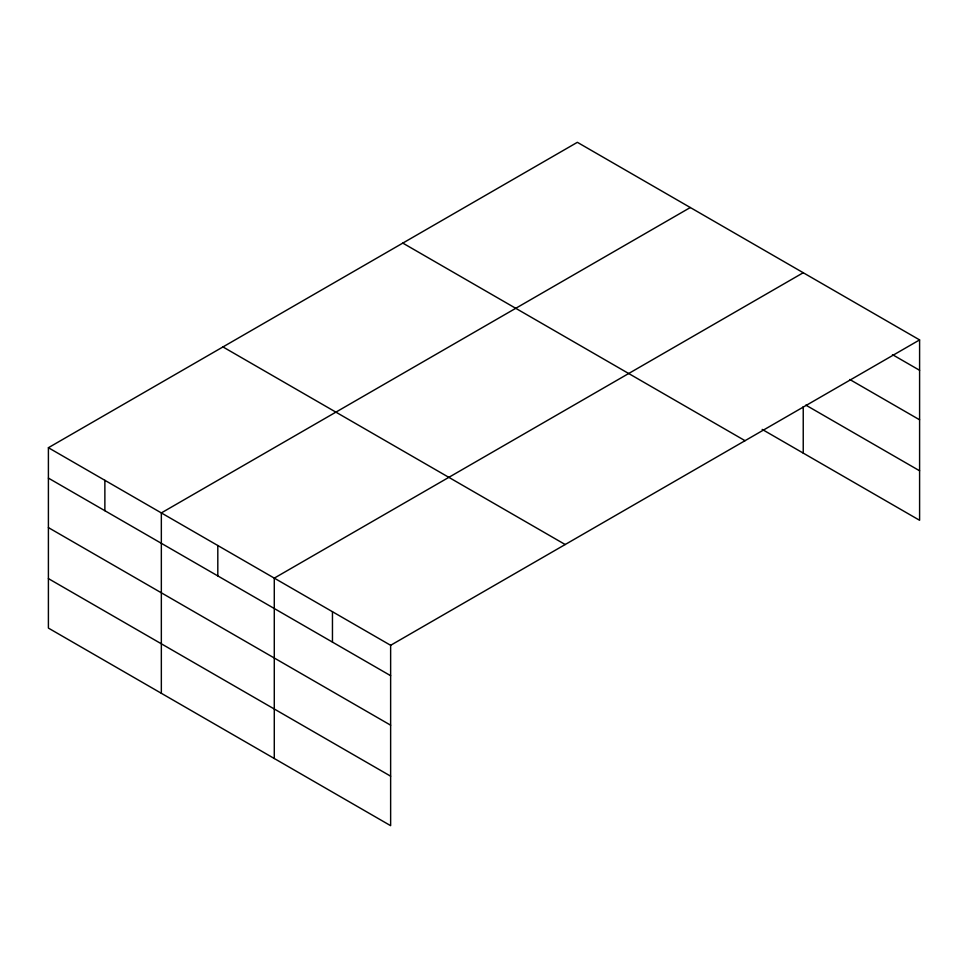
<?xml version="1.0" encoding="UTF-8"?>
<svg xmlns="http://www.w3.org/2000/svg" width="968" height="968" viewBox="0 0 968 968"><rect width="100%" height="100%" fill="white"/><g stroke="black" fill="none" stroke-linecap="round" stroke-linejoin="round"><path stroke-width="1.45" d="M48.4 447.712L390.636 645.305L390.636 825.68L48.4 628.087L48.4 447.712L577.364 142.32L919.6 339.913L919.6 520.288L762.167 429.393M690.305 207.527L161.341 512.919L161.341 693.294M803.234 272.734L274.283 578.126L274.283 758.501M390.636 645.305L919.6 339.913M892.448 354.627L919.6 370.296M849.783 379.492L919.6 419.797M805.824 405.108L919.6 470.787M402.809 243.101L745.045 440.694M222.955 346.931L565.191 544.524M48.4 478.107L390.636 675.7M48.4 527.596L390.636 725.189M48.4 578.598L390.636 776.179M803.234 406.608L803.234 453.109M332.46 611.716L332.46 642.111M217.812 545.529L217.812 575.912M104.871 480.322L104.871 510.705"/></g></svg>
